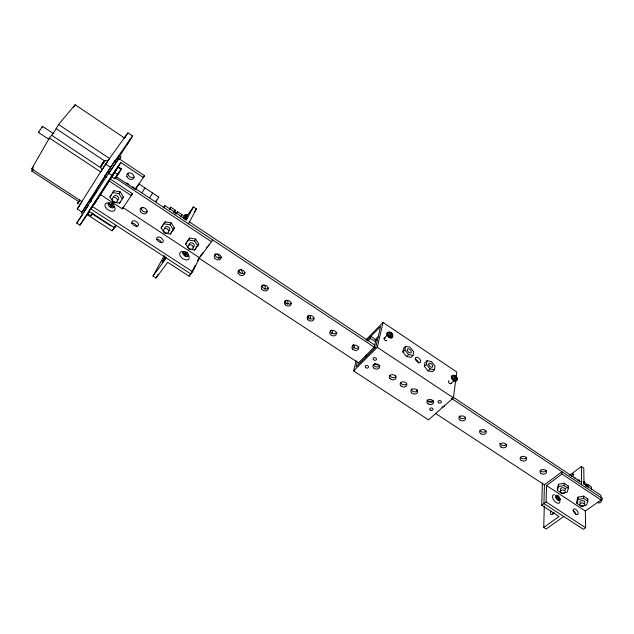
<?xml version="1.0" encoding="UTF-8"?>
<svg xmlns="http://www.w3.org/2000/svg" width="634" height="634" viewBox="0 0 634 634"><rect width="100%" height="100%" fill="white"/><g stroke="black" fill="none" stroke-linecap="round" stroke-linejoin="round"><path stroke-width="0.95" d="M568.318 488.378L568.318 486.048L564.046 483.227L558.57 484.281L557.381 488.14L557.349 490.462L561.621 493.268L567.089 492.238L568.318 488.378L564.03 485.557L558.538 486.603L557.349 490.462M564.03 485.557L564.046 483.227M563.761 516.52L546.191 528.986L543.742 527.417L559.077 516.496L541.729 505.235L546.143 502.009L546.532 485.541L561.97 474.042L561.986 471.736L544.416 484.859M558.538 486.603L558.57 484.281M557.017 498.53L557.04 496.723L558.142 495.915L558.118 497.73L557.017 498.53L558.277 499.354M557.516 499.719L557.54 497.896L555.646 496.66M556.446 498.158L557.548 497.349L557.571 495.542M558.094 500.091L558.118 498.276L560.004 499.513M544.432 484.241L543.932 503.626L583.351 529.263L585.61 527.71L585.341 511.012L546.532 485.541M543.742 527.417L544.289 505.987M541.729 505.235L542.355 482.942M583.692 481.483A2.766 1.395 -56.2 0 1 583.89 481.816L583.787 483.568A1.704 0.856 -56.2 0 1 583.676 483.948M356.181 360.754L353.606 370.938L428.536 419.859L453.397 397.859L455.664 380.646M456.163 376.818L456.797 372.039L383.039 322.444L366.04 339.713M434.464 369.781L435.051 366.072L431.35 361.554L427.031 360.706L424.978 362.632L424.352 366.325L428.069 370.874L432.396 371.69L434.464 369.781L430.137 368.948L426.413 364.392L427.031 360.706M175.919 213.563L176.26 212.517L174.833 211.922L173.993 212.691M174.635 212.976L174.833 211.922M413.035 355.452L413.717 351.783L410.016 347.25L405.601 346.346L403.581 348.32L402.852 351.965L406.568 356.53L410.99 357.402L413.035 355.452L408.613 354.572L404.88 350L405.601 346.346M353.606 370.938L377.285 347.305L383.039 322.444M365.826 357.124L366.341 355M367.815 340.965L370.367 338.374L370.866 336.345L376.612 340.173M357.283 362.077L356.078 366.872L375.764 347.186L380.598 326.462L366.769 340.498M567.826 487.594L568.318 486.048M578.081 497.143L576.837 500.939L576.853 503.277L581.077 506.051L586.553 505.052L587.837 501.264L587.797 498.918L583.573 496.129L578.081 497.143L578.105 499.489L576.853 503.277M587.282 500.432L587.797 498.918M456.543 380.345L456.385 380.844A3.384 1.823 47.5 0 1 453.278 380.487A3.384 1.823 47.5 0 1 451.273 376.818L451.44 376.319A3.384 1.823 47.5 0 1 452.248 375.819M454.729 376.017L455.997 376.303A1.799 0.967 47.5 0 1 456.892 378.102L456.805 378.363A1.799 0.967 47.5 0 1 455.703 378.506L454.982 378.022A1.799 0.967 47.5 0 1 454.087 376.216L454.174 375.954A1.799 0.967 47.5 0 1 455.275 375.811M392.414 334.863L392.303 335.117A1.823 1.006 45 0 1 391.107 335.204L390.354 334.704A1.823 1.006 45 0 1 389.506 332.913L389.617 332.66A1.823 1.006 45 0 1 390.821 332.565L391.574 333.072A1.823 1.006 45 0 1 392.414 334.863L389.506 332.913M164.317 255.454L153 276.083L156.051 278.049L167.701 262.302L189.154 276.234L192.609 271.74L199.567 257.808L212.715 239.953M135.922 188.322L138.822 183.836L158.785 197.119L156.035 201.675M189.154 276.234L190.026 274.506M191.31 273.127L195.209 265.345M197.507 260.748L198.387 258.981M186.008 220.053L187.26 217.597M183.495 218.69L184.304 217.296L183.535 218.239M186.451 217.177L187.64 215.164L186.689 216.242M194.749 250.026L198.751 244.098L195.692 239.073L189.606 238.059L185.596 244.003L188.686 249.003L194.749 250.026L195.415 248.726M183.694 216.408L184.486 215.037L183.733 215.964M197.76 246.04L194.686 241.007L195.692 239.073M104.586 160.798C96.455 174.612 102.55 159.919 106.948 160.323M185.358 255.272L186.998 252.625L185.12 255.732M185.183 256.112L185.976 254.591L188.314 256.128M181.078 216.551L181.443 215.853M185.437 253.299L184.653 254.805L186.293 252.158L185.437 253.299L186.142 253.758M184.478 255.645L185.263 254.131L182.925 252.594M185.596 244.003L189.606 238.059M41.939 127.751L42.478 126.332L38.436 132.443L49.016 139.464M188.417 223.826L196.429 208.966L193.441 206.969L186.451 216.574M143.078 207.381L142.801 207.897L143.244 207.413M156.051 278.049L157.921 274.601M90.987 198.64L91.272 198.117L81.231 213.214L81.731 212.652M193.441 206.969L186.388 219.911L164.888 205.622L163.231 207.984M114.746 161.305L115.087 160.592L104.824 176.22L105.204 175.753M170.387 234.001L174.398 228.026L171.243 222.922L165.125 221.908L162.209 225.997L161.115 227.907L164.301 232.987L170.387 234.001L174.398 228.026M181.253 216.226L182.077 214.744L177.544 211.732L175.681 213.943M106.425 177.243L106.75 176.656M173.336 229.936L170.166 224.824L171.243 222.922M176.292 213.951L177.544 211.732M189.249 221.512L189.265 221.187M174.017 212.445L175.277 210.226L170.736 207.207L169.516 208.697M165.601 256.913L162.011 262.151L165.014 257.206M81.905 201.564L31.7 168.89L49.381 137.998L51.671 135.264A5.722 0.483 -56.6 0 0 56.149 128.662L58.542 124.486L75.153 104.737L124.288 137.919M78.814 201.667L31.803 171.101L33.15 168.763M161.115 227.907L165.125 221.908M73.726 107.201L75.153 104.737M169.46 209.41L170.736 207.207M163.794 207.484L164.888 205.622M186.008 219.839L186.515 218.904L186.031 219.451M89.457 211.011L89.109 211.597L89.576 210.971M116.569 169.064L116.973 168.39L116.561 168.929M124.541 138.022L125.175 136.944L124.573 137.752M77.705 203.403L78.87 201.541L77.847 202.975M101.139 166.076L102.383 164.103M102.756 163.501L104.008 161.512M78.014 202.967L78.79 201.731M101.448 165.656L102.684 163.675M103.065 163.081L104.309 161.091M116.933 175.666L116.624 176.181L119.699 171.513L117.567 174.81M132.577 135.977L110.482 167.289L82 212.057L77.237 208.966L105.577 164.024L127.933 132.831L132.577 135.977L119.406 156.63M83.68 212.77L84.56 211.376M124.526 138.212L127.933 132.831M185.231 219.554L186.634 216.994M76.738 223.105L108.572 173.177L118.835 158.563L144.504 175.729L143.324 177.552L120.817 162.518L111.885 175.372L79.939 225.165L76.738 223.105L82.84 214.363M92.081 207.389L92.342 206.969M185.397 217.256L186.84 214.752L186.301 215.291M184.423 219.087L185.722 216.812L185.239 217.296M117.258 161.036L118.835 158.563M101.575 192.625L89.006 211.185L114.548 227.78L116.149 225.284M92.675 213.365L90.979 215.758L87.817 213.706L89.751 210.884M94.323 203.776L95.892 201.343M109.024 180.888L100.307 194.464L122.354 208.919L132.458 193.742L110.284 179.065L109.024 180.888L131.262 195.589L132.458 193.742M114.825 178.836L117.694 174.398L114.437 172.234L118.257 166.734L121.482 168.882L114.825 178.836L111.584 176.688L115.642 170.586M116.672 168.969L120.817 162.518M115.388 225.886L112.099 230.784L87.365 214.752L89.505 211.423M94.323 203.918L95.932 201.422M97.002 199.75L114.31 172.805L113.05 174.612M116.83 168.961L117.781 167.479M94.506 203.783L96.099 201.295M97.168 199.639L113.541 174.136L112.289 175.943M112.099 230.784L115.483 225.656M149.87 197.578L152.588 193.069M108.359 174.073L116.711 161.765M84.932 210.805L88.253 205.725M92.398 206.716L91.954 207.397L92.271 206.985M115.879 170.332L115.134 171.473M90.979 215.758L92.778 212.976M122.354 208.919L123.559 207.056M116.244 176.735L135.383 189.431L136.572 187.593M117.116 175.15L119.596 171.442L118.257 173.55M142.135 192.451L144.924 187.965M123.495 197.079L119.461 203.181L113.304 202.167L109.912 196.905L113.946 190.779L120.135 191.793L123.495 197.079L122.275 198.933L118.899 193.639L112.693 192.625L113.946 190.779M115.198 171.18L115.721 170.387M117.964 174.081L116.521 176.117L117.116 175.261M109.896 206.51L110.99 204.861L108.549 203.26M119.461 203.181L120.69 201.319M110.641 206.993L111.727 205.345L114.16 206.938M184.161 217.462L185.881 214.569L185.294 215.195M79.559 200.685L77.388 203.768L79.797 199.987M81.731 201.945L78.497 207.08L78.798 206.755M109.73 206.747L111.949 203.419L111.148 204.631L111.885 205.115L112.686 203.902L110.475 207.231M118.899 193.639L120.135 191.793M114.659 171.996L112.876 174.604L116.18 169.484M117.694 174.398L121.482 168.882M135.383 189.431L144.504 175.729M114.461 172.591L111.584 176.688M89.529 211.32L87.817 213.706M114.548 227.78L116.157 225.395M114.342 172.67L113.391 174.041L116.157 169.785M91.795 207.429L92.263 206.739M109.912 196.905L111.164 195.05M155.821 201.121L156.59 199.995M90.717 202.056L91.692 200.645M87.365 214.752L88.221 213.523M91.114 207.968L100.893 193.838M91.668 207.334L93.269 205.02M94.339 203.482L98.072 198.085M79.939 225.165L89.117 211.891M89.925 200.756L96.154 191.872M77.237 208.966L78.751 206.835M186.063 219.182L186.539 218.516M102.637 169.056L100.608 171.901L49.381 137.998M101.377 165.498L104.063 161.694M194.091 212.16L196.429 208.966M153 276.083L166.306 258.006M184.415 255.264L185.263 254.131M195.74 248.076L198.751 244.098M199.987 256.588L202.88 252.808M206.351 248.266L209.244 244.486M158.278 197.642L158.785 197.119M31.803 171.101L33.055 169.587M31.7 168.89L33.428 166.79M102.24 169.579L109.531 158.5L58.542 124.486M174.049 211.708L175.277 210.226M388.991 337.486L390.718 334.998L391.202 332.779L390.227 332.248A2.964 1.64 45 0 0 388.27 332.39L388.087 332.802A2.964 1.64 45 0 0 389.458 335.719L390.687 336.543A2.964 1.64 45 0 0 392.636 336.385L392.818 335.972A2.964 1.64 45 0 0 391.447 333.072L390.409 332.874A3.329 1.847 45 0 1 391.059 333.413M39.039 132.015L38.508 132.506M378.213 336.694L376.231 338.691L374.266 347.067L358.543 362.807M453.619 380.741L455.339 378.308L455.64 376.017L454.61 375.447A2.924 1.577 47.5 0 0 452.827 375.677L452.684 376.105A2.924 1.577 47.5 0 0 454.134 379.037L455.315 379.829A2.924 1.577 47.5 0 0 457.098 379.592L457.241 379.164A2.924 1.577 47.5 0 0 455.791 376.239L455.212 375.78M384.172 338.255L387.517 334.911M402.852 351.965L404.88 350M406.568 356.53L408.613 354.572M424.352 366.325L426.413 364.392M428.069 370.874L430.137 368.948M450.798 383.649L454.285 380.511M569.506 475.326L581.378 466.545L583.771 468.146L584.017 484.059L600.929 495.297L601.08 499.972L585.341 511.012M557.009 499.077L558.118 498.276M184.343 215.354L185.643 215.084L187.363 215.766M184.153 217.621L185.485 217.343L187.228 218.041M578.105 499.489L583.605 498.467L587.837 501.264M585.887 484.796L587.821 484.542L591.403 486.928L591.459 489.67M427.784 401.282L433.394 401.156M585.23 484.748L586.632 485.208L587.235 486.738M164.04 223.802L170.166 224.824M188.583 239.985L194.686 241.007M586.632 485.208L585.61 484.812L586.188 486.278M176.26 212.517L174.501 212.168M586.006 485.43L587.044 485.858M174.905 212.335L176.197 212.897M90.567 208.752L190.882 273.991M92.342 213.991L110.902 226.045M92.144 206.304L192.609 271.74M546.143 502.009L585.61 527.71M183.163 252.134L185.508 253.671M186.214 254.131L188.552 255.668M555.653 496.113L557.548 497.349M558.118 497.73L560.012 498.966M108.255 203.696L110.696 205.297M111.433 205.781L113.874 207.381M122.679 207.342L199.567 257.808M198.83 258.101L358.582 362.925M435.566 413.431L544.828 485.129M51.671 135.264L101.82 168.509M108.572 173.177L111.885 175.372M114.754 177.575L211.764 241.887M561.97 474.042L601.08 499.972M56.149 128.662L104.539 160.877M370.367 338.374L375.312 341.663M583.882 481.927L586.03 483.354L586.078 486.096M105.577 164.024L110.482 167.289M189.439 221.932L374.797 345.078M453.064 397.066L581.584 482.442M377.285 347.305L453.397 397.859M42.478 126.332L53.795 133.845M126.657 182.846L129.114 184.47M132.395 186.65L374.71 347.456M451.368 398.326L601.008 497.627M117.789 167.241L121.031 169.397M454.087 376.216L456.892 378.102M583.613 481.729L583.906 482.846A2.766 1.395 -56.2 0 1 583.724 483.465M583.827 483.219L583.779 482.934A1.704 0.856 -56.2 0 0 583.66 482.728M587.821 484.542L587.876 487.292M583.573 496.129L583.605 498.467M581.378 466.545L581.616 484.756M580.245 503.111A2.481 1.688 3 0 1 580.839 500.884A2.481 1.688 3 0 1 584.168 501.185A2.481 1.688 3 0 1 584.152 503.467M189.289 257.895A5.468 3.305 36.5 0 1 184.605 259.591A5.468 3.305 36.5 0 1 179.699 254.337A5.468 3.305 36.5 0 1 183.551 251.746M188.797 255.803A5.468 3.305 36.5 0 1 189.201 256.889M185.263 254.313A2.734 1.656 36.5 0 1 185.825 254.749M147.302 211.447A3.717 2.893 31.7 0 1 143.102 211.241A3.717 2.893 31.7 0 1 141.319 207.5M131.46 223.184A3.725 2.243 34.1 0 1 136.857 226.703M185.524 253.822A3.645 2.203 36.5 0 1 186.269 254.4M156.233 239.375A3.677 2.227 35.2 0 1 161.559 242.854M559.79 500.392A5.001 2.631 52.5 0 1 557.444 503.134A5.001 2.631 52.5 0 1 552.864 498.292A5.001 2.631 52.5 0 1 554.425 494.726M572.906 510.639A3.321 1.728 53.1 0 1 575.886 514.253M565.861 488.259A3.305 2.282 3.6 0 1 565.37 488.735M554.132 512.248A3.202 1.585 -57.6 0 1 551.057 514.459A3.202 1.585 -57.6 0 1 551.112 511.123M552.959 514.158A3.194 1.593 -57.6 0 1 553.537 512.7M454.047 375.653A3.281 1.767 47.5 0 0 452.034 375.914L451.876 376.39A3.281 1.767 47.5 0 0 453.825 379.956A3.281 1.767 47.5 0 0 456.837 380.305L456.995 379.821A3.281 1.767 47.5 0 0 456.789 378.553M455.363 376.541A3.281 1.767 47.5 0 1 456.44 377.848M387.834 332.636A3.432 1.902 45 0 0 386.922 333.088L386.708 333.563A3.432 1.902 45 0 0 388.634 337.225A3.432 1.902 45 0 0 391.971 337.708L392.177 337.233A3.432 1.902 45 0 0 392.2 336.63M389.688 332.493A3.329 1.847 45 0 0 387.501 332.652L387.295 333.112A3.329 1.847 45 0 0 389.165 336.67A3.329 1.847 45 0 0 392.398 337.137L392.604 336.67A3.329 1.847 45 0 0 392.137 334.728M374.979 339.562A1.664 1.292 13.2 0 1 376.208 339.903M415.024 359.209A3.376 1.87 46.3 0 1 418.702 363.1M417.291 391.043A3.384 2.544 10.5 0 1 413.352 391.55A3.384 2.544 10.5 0 1 411.292 388.697M406.584 383.99A3.392 2.56 11.1 0 1 403.058 384.648A3.392 2.56 11.1 0 1 400.569 382.302M395.806 376.881A3.4 2.584 11.8 0 1 392.287 377.555A3.4 2.584 11.8 0 1 389.775 375.201M379.94 365.58A3.408 2.607 12.9 0 1 376.438 366.928A3.408 2.607 12.9 0 1 373.458 364.455M433.672 401.013A3.368 2.52 9.5 0 1 430.129 402.281A3.368 2.52 9.5 0 1 427.261 399.88M386.795 340.292A1.712 0.959 45 0 1 385.321 340.498A1.712 0.959 45 0 1 384.046 338.659A1.712 0.959 45 0 1 385.306 338.136M451.043 383.205A1.688 0.919 47.5 0 1 449.807 383.538A1.688 0.919 47.5 0 1 448.436 381.866A1.688 0.919 47.5 0 1 449.197 380.955M189.154 245.176A2.734 2.14 27.7 0 1 190.763 242.759A2.734 2.14 27.7 0 1 194.044 244.47A2.734 2.14 27.7 0 1 192.998 247.181M164.594 228.486A2.766 2.164 29.7 0 1 168.176 226.972A2.766 2.164 29.7 0 1 169.119 230.839M113.431 197.483A2.845 2.195 33.4 0 1 115.483 195.502A2.845 2.195 33.4 0 1 118.542 197.515A2.845 2.195 33.4 0 1 117.544 200.185M181.593 215.1A7.117 0.404 -56.5 0 1 180.848 217.09M560.741 490.288A2.481 1.712 3.7 0 1 562.374 487.72A2.481 1.712 3.7 0 1 565.251 489.868M186.444 218.175A7.109 0.436 -56.5 0 1 186.031 218.984M574.277 477.893A4.771 2.362 -56.3 0 1 575.831 478.829M571.567 475.754A1.577 0.777 -56.1 0 1 572.993 473.939A1.577 0.777 -56.1 0 1 573.611 475.017A1.577 0.777 -56.1 0 1 572.082 476.641M571.678 476.522A1.577 0.777 -56.1 0 1 571.567 476.332M577.843 480.691A1.601 0.8 -56.2 0 1 579.286 479.93A1.601 0.8 -56.2 0 1 579.207 481.507M601.119 497.452A3.154 1.656 -56.3 0 1 601.484 501.09A3.154 1.656 -56.3 0 1 597.941 502.318M134.242 177.084A3.836 3.019 34.3 0 1 129.938 176.894A3.836 3.019 34.3 0 1 128.076 172.979M115.325 161.195A21.778 0.475 -56.6 0 1 118.518 157.359M96.519 190.66A21.778 0.475 -56.6 0 1 105.648 175.634M119.144 159.055A21.762 0.436 -56.6 0 1 119.374 159.53M245.144 272.572A3.542 2.798 23.8 0 1 241.245 273.254A3.542 2.798 23.8 0 1 238.78 270.06M238.558 271.534A3.487 2.076 38.9 0 1 239.882 272.747M240.302 269.371A3.495 2.076 38.9 0 1 242.029 273.658M291.386 303.123A3.487 2.734 19.8 0 1 287.479 303.757A3.487 2.734 19.8 0 1 285.134 300.651M263.966 285.086A3.463 2.053 40 0 1 264.552 289.12M221.567 257A3.582 2.821 25.8 0 1 217.248 257.515A3.582 2.821 25.8 0 1 215.275 253.727M268.412 287.947A3.511 2.766 21.8 0 1 264.093 288.415A3.511 2.766 21.8 0 1 262.254 284.745M217.066 254.02A3.535 2.092 37.8 0 1 218.746 258.3M444.711 405.197A3.352 2.496 8.9 0 1 441.803 407.131M284.801 302.125A3.432 2.037 41.1 0 1 285.871 303.472M286.616 300.048A3.439 2.029 41.1 0 1 287.273 304.106M307.744 317.499A3.408 2.013 42.2 0 1 308.211 318.205M314.068 318.102A3.455 2.702 17.9 0 1 310.161 318.712A3.455 2.702 17.9 0 1 307.862 315.661M353.495 344.468A3.368 1.957 44.3 0 1 353.209 348.098M331.677 330.06A3.392 1.981 43.3 0 1 331.867 333.516M309.59 315.47A3.416 2.005 42.2 0 1 309.709 318.902M336.868 332.311A3.432 2.671 16.2 0 1 332.977 333.627A3.432 2.671 16.2 0 1 330.314 330.48M378.585 364.788A3.4 2.607 12.9 0 1 374.607 363.678M358.995 346.933A3.416 2.639 14.5 0 1 355.088 348.217A3.416 2.639 14.5 0 1 352.472 345.11M486.119 430.938A3.321 2.425 6.7 0 1 482.989 432.182A3.321 2.425 6.7 0 1 480.009 430.438M465.578 417.362A3.336 2.457 7.8 0 1 462.027 418.583A3.336 2.457 7.8 0 1 459.238 416.237M395.798 377.317A3.384 2.568 11.5 0 1 395.759 375.336M459.682 416.023A3.297 1.831 48.7 0 1 459.222 417.513M417.188 391.416A3.368 2.536 10.1 0 1 417.18 389.466M500.075 443.285A3.273 1.775 50.1 0 1 499.949 443.808M506.415 444.347A3.313 2.385 5.8 0 1 502.849 445.512A3.313 2.385 5.8 0 1 500.139 443.229M546.294 470.697A3.297 2.314 4.2 0 1 543.116 471.854A3.297 2.314 4.2 0 1 540.231 470.174M526.474 457.605A3.305 2.354 5 0 1 523.319 458.786A3.305 2.354 5 0 1 520.395 457.09M114.714 207.286A5.674 3.384 32.9 0 1 111.655 211.241A5.674 3.384 32.9 0 1 105.078 206.153A5.674 3.384 32.9 0 1 109.31 203.102M560.044 499.267L559.965 499.766A3.004 1.577 52.5 0 1 558.38 500.242L557.231 499.489A3.004 1.577 52.5 0 1 555.677 496.961L555.693 495.859A3.004 1.577 52.5 0 1 557.286 495.392L558.427 496.145A3.004 1.577 52.5 0 1 559.973 498.665L560.044 499.267M126.673 144.861L129.827 140.09L126.673 144.861M188.623 255.407L188.155 256.326A3.289 1.981 36.5 0 1 185.556 256.318L184.137 255.383A3.289 1.981 36.5 0 1 182.846 252.855L183.329 251.936A3.289 1.981 36.5 0 1 185.921 251.96L187.339 252.887A3.289 1.981 36.5 0 1 188.623 255.407M114.255 206.692L113.676 207.564A3.416 2.029 33 0 1 110.863 207.445L109.381 206.47A3.416 2.029 33 0 1 108.16 203.95L108.747 203.078A3.416 2.029 33 0 1 111.56 203.213L113.034 204.172A3.416 2.029 33 0 1 114.255 206.692M580.681 505.813A2.481 1.688 3.1 0 0 584.786 505.068A2.481 1.688 3.1 0 0 581.632 502.992A2.481 1.688 3.1 0 0 580.681 505.813M140.613 211.756A3.725 2.901 31.7 0 0 146.7 212.77A3.725 2.901 31.7 0 0 143.466 207.627A3.725 2.901 31.7 0 0 140.613 211.756M132.157 223.453A3.733 2.243 34.1 0 0 137.911 226.005A3.733 2.243 34.1 0 0 135.51 221.163A3.733 2.243 34.1 0 0 132.157 223.453M157.058 239.723A3.685 2.219 35.3 0 0 162.708 242.22A3.685 2.219 35.3 0 0 160.259 237.37A3.685 2.219 35.3 0 0 157.058 239.723M573.429 510.853A3.329 1.72 53.1 0 0 577.495 514.57A3.329 1.72 53.1 0 0 576.377 509.887A3.329 1.72 53.1 0 0 573.429 510.853M438.641 402.725A1.696 1.268 9 0 0 441.351 402.099A1.696 1.268 9 0 0 439.053 400.577A1.696 1.268 9 0 0 438.641 402.725M373.466 359.668A1.72 1.316 13.1 0 0 376.382 359.573A1.72 1.316 13.1 0 0 374.528 357.608A1.72 1.316 13.1 0 0 373.466 359.668M430.399 410.087A1.68 1.244 9.5 0 0 433.077 409.469A1.68 1.244 9.5 0 0 430.795 407.963A1.68 1.244 9.5 0 0 430.399 410.087M365.564 367.49A1.704 1.3 13.5 0 0 368.449 367.403A1.704 1.3 13.5 0 0 366.595 365.461A1.704 1.3 13.5 0 0 365.564 367.49M411.569 392.826A3.392 2.544 10.5 0 0 417.346 392.692A3.392 2.544 10.5 0 0 413.788 388.888A3.392 2.544 10.5 0 0 411.569 392.826M400.823 385.757A3.4 2.568 11.1 0 0 406.608 385.615A3.4 2.568 11.1 0 0 403.01 381.787A3.4 2.568 11.1 0 0 400.823 385.757M390.013 378.649A3.408 2.584 11.8 0 0 395.798 378.498A3.408 2.584 11.8 0 0 392.169 374.639A3.408 2.584 11.8 0 0 390.013 378.649M373.672 367.902A3.424 2.607 12.9 0 0 379.457 367.736A3.424 2.607 12.9 0 0 375.78 363.837A3.424 2.607 12.9 0 0 373.672 367.902M428.172 403.858A3.384 2.52 9.5 0 0 433.569 402.598A3.384 2.52 9.5 0 0 428.972 399.563A3.384 2.52 9.5 0 0 428.172 403.858M415.563 359.51A3.384 1.87 46.3 0 0 420.199 362.6A3.384 1.87 46.3 0 0 418.44 357.877A3.384 1.87 46.3 0 0 415.563 359.51M188.401 247.704A2.742 2.148 27.7 0 0 192.95 248.473A2.742 2.148 27.7 0 0 190.652 244.724A2.742 2.148 27.7 0 0 188.401 247.704M163.881 231.592A2.774 2.164 29.6 0 0 168.454 232.361A2.774 2.164 29.6 0 0 166.084 228.549A2.774 2.164 29.6 0 0 163.881 231.592M112.614 200.582A2.853 2.195 33.3 0 0 117.235 201.35A2.853 2.195 33.3 0 0 114.706 197.404A2.853 2.195 33.3 0 0 112.614 200.582M561.138 492.975A2.488 1.712 3.7 0 0 565.235 492.206A2.488 1.712 3.7 0 0 562.049 490.098A2.488 1.712 3.7 0 0 561.138 492.975M126.943 176.466A3.844 3.019 34.2 0 0 133.037 178.907A3.844 3.019 34.2 0 0 131.159 173.209A3.844 3.019 34.2 0 0 126.943 176.466M238.329 273.531A3.55 2.798 23.8 0 0 244.296 274.554A3.55 2.798 23.8 0 0 241.443 269.735A3.55 2.798 23.8 0 0 238.329 273.531M285.268 304.803A3.495 2.734 19.8 0 0 291.054 304.542A3.495 2.734 19.8 0 0 287.099 300.429A3.495 2.734 19.8 0 0 285.268 304.803M308.029 319.798A3.463 2.702 17.9 0 0 313.806 319.56A3.463 2.702 17.9 0 0 309.931 315.502A3.463 2.702 17.9 0 0 308.029 319.798M214.664 257.935A3.59 2.821 25.8 0 0 220.648 258.949A3.59 2.821 25.8 0 0 217.708 254.052A3.59 2.821 25.8 0 0 214.664 257.935M261.699 288.93A3.519 2.766 21.8 0 0 267.627 289.952A3.519 2.766 21.8 0 0 264.861 285.205A3.519 2.766 21.8 0 0 261.699 288.93M330.496 334.609A3.439 2.671 16.1 0 0 336.274 334.395A3.439 2.671 16.1 0 0 332.47 330.393A3.439 2.671 16.1 0 0 330.496 334.609M352.686 349.231A3.424 2.639 14.5 0 0 358.456 349.033A3.424 2.639 14.5 0 0 354.723 345.094A3.424 2.639 14.5 0 0 352.686 349.231M480.778 433.743A3.329 2.425 6.8 0 0 486.175 432.578A3.329 2.425 6.8 0 0 481.745 429.646A3.329 2.425 6.8 0 0 480.778 433.743M460.189 420.176A3.344 2.465 7.8 0 0 465.57 418.971A3.344 2.465 7.8 0 0 461.084 415.999A3.344 2.465 7.8 0 0 460.189 420.176M501.129 447.152A3.321 2.393 5.8 0 0 506.534 446.019A3.321 2.393 5.8 0 0 502.152 443.118A3.321 2.393 5.8 0 0 501.129 447.152M521.235 460.403A3.313 2.354 5 0 0 526.64 459.301A3.313 2.354 5 0 0 522.321 456.44A3.313 2.354 5 0 0 521.235 460.403M541.095 473.487A3.305 2.314 4.3 0 0 546.516 472.425A3.305 2.314 4.3 0 0 542.244 469.596A3.305 2.314 4.3 0 0 541.095 473.487M428.885 364.883A2.536 1.387 46.7 0 0 432.34 367.189A2.536 1.387 46.7 0 0 431.001 363.647A2.536 1.387 46.7 0 0 428.885 364.883M407.416 350.515A2.552 1.411 45.8 0 0 410.919 352.853A2.552 1.411 45.8 0 0 409.612 349.318A2.552 1.411 45.8 0 0 407.416 350.515"/></g></svg>
